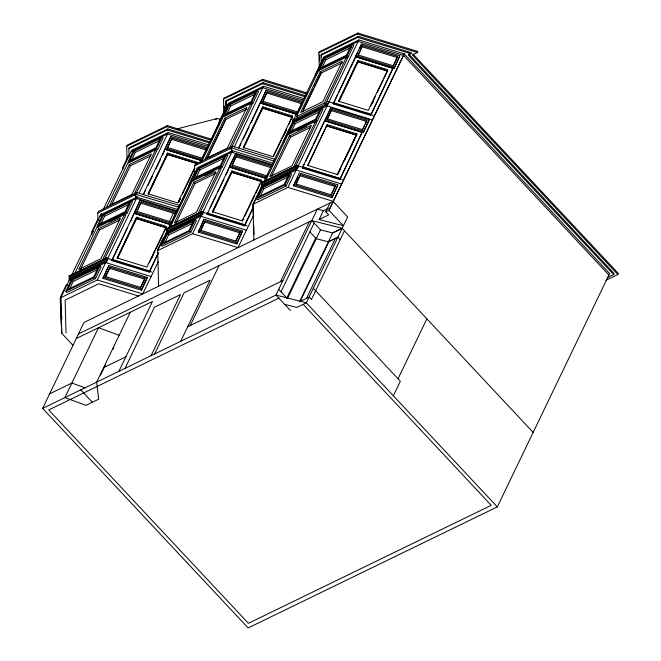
<?xml version="1.0" encoding="UTF-8"?>
<svg xmlns="http://www.w3.org/2000/svg" width="661" height="661" viewBox="0 0 661 661"><rect width="100%" height="100%" fill="white"/><g stroke="black" fill="none" stroke-linecap="round" stroke-linejoin="round"><path stroke-width="0.99" d="M70.157 275.579L69.826 275.786A1.454 0.909 64.1 0 0 70.454 278.116M102.976 278.38L108.768 265.515L147.221 277.356L147.039 278.57L141.437 290.212L102.976 278.38L108.768 265.515M109.709 268.383L109.891 267.168L145.007 277.975L144.825 279.19L109.709 268.383L105.611 276.901M158.086 253.783L149.254 272.142L111.775 260.608L134.084 213.412L170.538 224.715M134.084 213.412L130.804 221.063M176.611 211.586L140.124 200.357L134.522 211.999L134.34 213.214L170.827 224.451M117.344 258.236L136.67 217.238L166.407 226.459L146.841 267.102L117.08 257.947L136.67 217.238M140.124 200.357L134.77 212.321M136.967 211.743L141.247 202.01L176.363 212.817M141.437 290.212L147.221 277.356M201.423 160.549L164.961 149.246L162.565 155.054M201.555 160.59L165.076 149.353L165.258 148.138L170.86 136.496L207.347 147.725M149.254 272.142L158.276 252.568M167.373 154.286L167.555 153.071L197.284 162.284L197.102 163.507L167.373 154.286L148.229 194.061M170.86 136.496L165.076 149.353M167.704 147.882L171.984 138.149L207.1 148.956M198.242 232.094L204.034 219.237L242.488 231.069L236.704 243.934L198.242 232.094L199.969 228.516M204.034 219.237L200.828 226.723M200.87 230.623L205.158 220.89L240.274 231.697L235.985 241.43M253.353 207.496L244.52 225.855L207.033 214.321L229.342 167.134L265.805 178.437M229.342 167.134L226.062 174.785M266.086 178.164L229.607 166.936L229.788 165.721L235.39 154.071L271.878 165.3M212.611 211.958L231.937 170.959L261.665 180.18L242.108 220.824L212.346 211.66L231.937 170.959M235.209 155.285L235.39 154.071M232.234 165.457L236.514 155.723L271.63 166.531M236.704 243.934L242.488 231.069M296.69 114.262L260.227 102.959L251.197 122.566M295.839 113.998L260.335 103.075L266.127 90.21L302.614 101.439M244.52 225.855L253.535 206.282M243.496 147.783L262.822 106.785L292.55 116.006L288.816 124.615M266.127 90.21L260.335 103.075M262.971 101.596L267.251 91.862L302.366 102.67M293.509 185.815L299.293 172.951L337.754 184.791L337.573 186.005L331.962 197.647L293.509 185.815L297.822 176.859M296.136 184.336L300.416 174.603L335.532 185.411L331.252 195.144M302.3 168.043L324.609 120.847L362.054 132.456L339.779 179.577L302.3 168.043L304.514 163.441M324.609 120.847L313.364 145.056M324.865 120.649L330.657 107.793L369.111 119.624L368.929 120.839L363.327 132.489L324.865 120.649L330.046 109.9M307.869 165.671L327.203 124.673L356.932 133.894L350.966 147.122M330.475 109.007L330.657 107.793M327.501 119.178L331.781 109.445L366.896 120.252L365.483 124.02M333.185 103.868L355.494 56.681L392.94 68.29L370.664 115.402L333.185 103.868L337.606 94.672M331.962 197.647L337.754 184.791M355.601 56.788L361.393 43.932L399.847 55.764L394.063 68.628L355.601 56.788L357.328 53.211M339.779 179.577L362.054 132.456M338.754 101.497L358.08 60.506L387.817 69.719L368.251 110.37L338.498 101.207L358.08 60.506M358.229 55.317L362.517 45.584L397.633 56.392L393.345 66.125M363.327 132.489L369.111 119.624M370.664 115.402L392.94 68.29M394.063 68.628L399.847 55.764M231.441 149.551L231.317 150.353L273.315 163.383M135.728 196.053L135.588 196.862L136.761 197.209M218.196 126.21L219.799 119.244L217.395 118.476L176.421 129.069M127.077 159.565L126.714 146.18L127.209 145.156L167.39 125.631L211.85 139.314M97.919 220.146L97.82 212.966L98.679 211.19L136.844 192.648L179.908 205.563M129.077 156.748L128.854 148.651L129.349 147.634L167.787 128.961L210.305 142.049M92.061 234.424L91.986 231.416L97.588 219.766L99.224 220.105M128.325 155.905L122.715 167.555L122.772 169.563M72.85 345.149L61.762 333.293L60.795 297.714L70.529 277.397M71.413 275.563L101.364 213.42M103.579 208.818L131.762 150.254L168.274 132.522L208.859 145.015M65.819 291.327L71.421 279.686L100.009 265.796L101.108 266.978L95.498 278.62L66.918 292.509L65.819 291.327L94.399 277.446L100.009 265.796M98.282 227.343L97.175 226.169L102.786 214.519L131.365 200.638L132.464 201.812L126.862 213.462L123.177 215.246M133.514 150.658L127.912 162.309L156.492 148.419L162.102 136.777L163.201 137.951L157.599 149.601L155.756 150.493M74.701 273.456L96.828 227.483L124.648 214.024L125.747 215.205L104.545 259.269M106.471 207.447L127.705 163.317L155.533 149.849L156.632 151.03L136.306 193.26M72.115 280.214L67.604 289.592L93.705 276.909L98.216 267.54L72.115 280.214L73.214 281.396L69.529 289.064M103.48 215.056L98.968 224.426L125.069 211.743L129.573 202.373L103.48 215.056L104.578 216.23L100.48 224.748M134.208 151.195L129.705 160.565L155.798 147.882L160.309 138.513L134.208 151.195L135.315 152.377L131.622 160.036M98.423 228.731L78.833 269.432L100.951 258.691L120.517 218.039L98.423 228.731L99.53 229.904L80.336 269.705M129.308 164.556L109.718 205.265L131.836 194.516L151.402 153.873L129.308 164.556L130.407 165.737L111.709 204.588M102.554 259.922L124.648 214.024M133.886 194.838L155.533 149.849M97.175 226.169L125.764 212.28L131.365 200.638M126.714 146.18L166.903 126.656L167.39 125.631M135.621 193.243L134.761 195.02L136.794 197.193L100.902 214.635M97.82 212.966L135.992 194.425L136.844 192.648M128.854 148.651L167.291 129.977L167.787 128.961M60.795 297.714L97.307 279.975L137.43 196.606M139.198 192.921L168.274 132.522M106.818 260.451L107.743 259.029L106.644 257.848L69.959 275.67M143.28 194.293L164.961 149.246M111.775 260.608L127.259 228.425M143.544 194.59L145.751 189.996M147.965 185.402L152.394 176.206M155.93 168.844L160.359 159.656M109.891 267.168L105.38 276.538L140.496 287.345L145.007 277.975M141.247 202.01L136.744 211.38L171.86 222.187M171.984 138.149L167.473 147.519L202.588 158.326M263.557 182.304L323.907 56.912L358.84 39.941L404.259 53.921L609.616 273.547L497.312 506.888L248.131 627.95L42.651 408.382L83.988 322.494L333.293 201.374L287.874 187.394L252.94 204.365L253.898 239.951M167.555 153.071L147.965 193.772L177.726 202.935L194.623 167.828M117.476 258.443L136.62 218.667L166.357 227.888M148.361 194.276L167.506 154.492L197.242 163.713M223.905 112.353L223.534 99.142L224.021 98.117L262.657 79.353L307.134 93.027M194.731 173.108L194.516 165.994L195.375 164.217L232.523 146.164L274.893 159.309M225.905 109.743L225.674 101.612L226.169 100.596L263.045 82.675L305.597 95.754M196.4 164.135L197.284 162.284M149.328 262.781L155.104 250.767M155.996 248.924L163.11 234.143M163.994 232.292L166.217 227.673L136.488 218.46M178.429 202.299L180.213 198.606M182.436 193.987L194.879 168.125M152.129 257.443L153.022 255.6M169.48 221.385L173.504 213.024M178.569 202.514L180.346 198.812M163.284 237.778L157.673 249.42L158.607 286.238M194.64 172.612L189.038 184.262L189.087 186.27M225.376 108.751L219.774 120.401L219.824 122.409M166.894 231.4L157.615 250.676L192.566 233.697L232.515 150.691L230.482 148.518L231.333 146.742M168.233 228.615L197.565 167.671L232.515 150.691M200.2 162.185L228.582 103.215L263.532 86.236L304.143 98.72M200.911 161.193L219.031 123.549M168.96 227.938L172.942 219.675M173.826 217.841L180.891 203.15M181.775 201.316L188.402 187.542M203.001 157.475L206.695 149.807M161.094 245.041L166.696 233.399L195.284 219.51L196.383 220.683L190.781 232.333L162.193 246.223L161.094 245.041L189.674 231.152L195.284 219.51M193.557 181.056L192.45 179.883L198.06 168.233L226.64 154.344L227.748 155.525L222.137 167.167L218.452 168.96M228.797 104.372L223.187 116.022L251.775 102.133L257.377 90.483L258.476 91.664L252.874 103.306L251.031 104.207M140.727 287.709L144.412 280.049M170.166 227.078L192.293 181.106L220.113 167.646L221.212 168.819L200.01 212.883M201.489 161.986L223.178 116.931L250.998 103.471L252.097 104.653L231.78 146.874M167.39 233.928L162.887 243.298L188.98 230.623L193.491 221.253L167.39 233.928L168.497 235.109L164.804 242.777M198.754 168.77L194.243 178.139L220.344 165.457L224.856 156.087L198.754 168.77L199.853 169.943L195.755 178.462M229.491 104.909L224.98 114.279L251.081 101.596L255.584 92.226L229.491 104.909L230.59 106.082L226.897 113.75M130.25 312.289L96.622 382.165L98.704 399.178L85.996 405.35L64.885 397.583L98.514 327.707L119.624 335.474M100.546 375.118L105.43 364.979M112.973 349.305L113.857 347.463M193.888 182.345L174.297 223.054L196.416 212.305L215.982 171.662L193.888 182.345L194.995 183.527L175.851 223.302M224.773 118.179L205.183 158.88L227.301 148.138L246.867 107.487L224.773 118.179L225.88 119.352L207.174 158.21M207.438 157.376L225.69 119.443L247.049 109.115M158.26 261.682L142.726 293.955L97.307 279.975M118.856 371.366L152.484 301.482L76.279 338.506M198.027 213.544L220.113 167.646M229.35 148.452L250.998 103.471M223.534 99.142L262.161 80.369L262.657 79.353M192.45 179.883L221.038 165.994L226.64 154.344M125.012 368.375L154.443 307.225L180.486 294.575L151.055 355.717M225.674 101.612L262.557 83.699L263.045 82.675M194.516 165.994L231.672 147.94L232.523 146.164M234.258 147.064L263.532 86.236M202.795 212.85L202.183 214.114L202.968 212.768L201.861 211.586L166.927 228.557A1.454 0.909 64.1 0 0 166.911 230.449M238.547 148.014L260.227 102.959M229.607 166.936L234.349 157.078M207.033 214.321L207.918 212.487M210.132 207.885L215.883 195.929M218.097 191.335L223.848 179.379M239.249 147.395L241.017 143.71M243.231 139.116L248.982 127.16M205.158 220.89L200.647 230.259L235.762 241.067L240.274 231.697M236.514 155.723L232.003 165.093L267.118 175.9L267.945 174.198M267.251 91.862L262.739 101.232L297.855 112.04M262.822 106.785L243.231 147.494L272.993 156.649L292.55 116.006M243.628 147.99L262.772 108.206L292.501 117.418M212.825 212.189L231.97 172.405L261.706 181.61M154.633 353.982L184.064 292.84L210.099 280.19L180.676 341.332M319.263 68.083L318.858 52.83L319.346 51.806L357.956 33.05L417.876 51.492L417.38 52.508L412.373 54.946L617.853 274.505L605.823 280.355M190.219 325.534L219.064 265.615M321.213 63.439L320.998 55.301L321.486 54.285L358.353 36.372L411.382 52.698L410.886 53.715L408.201 55.02L613.681 274.588L607.195 277.736M242.364 221.113L243.702 218.345M244.587 216.494L254.815 195.251M255.708 193.4L260.153 184.163M273.695 156.021L281.255 140.314M282.14 138.471L286.593 129.234M283.61 135.893L286.725 129.424M252.94 204.365L262.21 185.097M258.748 192.855L253.146 204.497L253.494 217.552M284.503 139.339L289.675 128.589M315.239 75.478L320.841 63.828M298.673 110.337L301.135 105.231M256.369 198.754L261.979 187.104L290.559 173.223L291.658 174.397L286.056 186.047L257.468 199.928L256.369 198.754L284.949 184.865L290.559 173.223M288.832 134.77L287.733 133.588L293.335 121.946L321.915 108.057L323.022 109.239L317.412 120.88L313.727 122.673M319.569 70.909L318.462 69.727L324.072 58.085M265.631 180.701L287.758 134.72L315.578 121.26L316.685 122.442L295.475 166.506M297.615 117.699L296.516 116.526L318.643 70.553L346.463 57.094L347.57 58.267L325.476 104.165L324.377 102.992L346.463 57.094M262.665 187.641L258.162 197.011L284.263 184.328L288.766 174.958L262.665 187.641L263.772 188.823L260.079 196.482M294.029 122.483L289.518 131.853L315.619 119.17L320.131 109.8L294.029 122.483L295.128 123.657L291.443 131.324M324.766 58.622L320.255 67.992L346.356 55.309L350.859 45.94L324.766 58.622L325.865 59.796L322.171 67.463M289.361 135.968L269.771 176.677L291.889 165.928L311.447 125.284L289.361 135.968L290.46 137.149L271.621 176.066M320.238 71.793L300.656 112.502L322.775 101.753L342.332 61.109L320.238 71.793L321.345 72.974L302.647 111.825M303.135 110.172L313.38 88.896M314.264 87.045L320.502 74.09M253.551 215.387L238.018 247.66L192.566 233.697M287.733 133.588L316.313 119.707L321.915 108.057M318.462 69.727L347.05 55.846L352.652 44.196L353.751 45.378L348.149 57.02L346.306 57.92M318.858 52.83L357.469 34.066L357.956 33.05M293.492 167.167L315.578 121.26M320.998 55.301L357.865 37.396L358.353 36.372M287.874 187.394L358.84 39.941M359.485 48.732L361.212 45.146M305.399 161.606L312.479 146.891M338.498 92.837L350 68.926M350.884 67.092L355.312 57.895M300.416 174.603L295.913 183.973L331.029 194.78L335.532 185.411M331.781 109.445L327.269 118.815L362.385 129.622L366.896 120.252M362.517 45.584L358.006 54.954L393.121 65.761L397.633 56.392M327.203 124.673L307.613 165.382L337.366 174.537L356.932 133.894M338.928 101.687L358.072 61.911L387.809 71.132M280.421 281.718L309.257 221.799M337.135 174.859L356.254 135.133L326.517 125.912M281.024 291.798L314.115 223.038M337.631 174.834L340.745 168.365M344.298 160.978L350.082 148.965M370.738 106.041L375.184 96.803M377.406 92.185L383.19 80.179M384.074 78.329L387.635 70.942L357.898 61.721M372.242 103.463L373.135 101.612M404.135 53.979L328.914 210.272L343.398 225.748L319.114 219.543L323.369 210.702L328.558 208.182M362.616 129.986L364.665 125.722M319.114 219.543L328.641 214.916L325.741 211.817L329.996 202.977M286.824 297.995L315.661 238.076M404.259 53.921L329.046 210.215L325.741 211.817M78.494 333.904L311.794 220.559L320.494 229.854L287.403 298.615L278.702 289.32M533.154 432.41L342.158 228.318L332.64 232.961L299.549 301.722L309.075 297.095L311.397 299.573L344.488 230.813M300.185 301.416L329.021 241.496L337.903 237.159L340.233 239.654M306.539 298.326L335.375 238.406M398.038 378.77L426.882 318.85M393.353 395.807L400.359 381.248L313.331 288.254M613.681 274.588L614.168 273.563L408.688 54.004M617.853 274.505L618.349 273.489L412.869 53.921M333.276 232.655L342.158 228.318L311.794 220.559M131.06 151.724L167.564 133.985L208.157 146.478M227.88 104.686L262.83 87.706L303.44 100.191M323.196 58.375L358.13 41.403L403.557 55.384L608.905 275.009M135.315 152.377L160.516 140.132M230.59 106.082L255.79 93.845M325.865 59.796L351.065 47.551M215.461 119.418L217.395 118.476M296.516 116.526L324.377 102.992M327.567 101.439L373.184 115.328M293.74 119.591L328.674 102.612M292.823 121.277L327.765 104.298M99.431 216.478L121.938 205.546M123.764 204.654L136.538 198.449L177.512 211.066M196.854 169.15L231.804 152.17L272.415 164.655M292.17 122.839L327.104 105.867L372.407 119.905M104.578 216.23L128.878 204.431M199.853 169.943L224.153 158.136M295.128 123.657L319.428 111.849M109.346 221.972L121.327 216.147M204.621 175.677L213.842 171.199M297.128 130.738L306.349 126.259M262.045 184.229A1.454 0.909 64.1 0 1 262.062 182.345L296.996 165.366L298.103 166.547L297.491 167.811A1.454 0.909 64.1 0 1 296.682 166.514A1.454 0.909 64.1 0 1 296.996 165.366M69.826 275.786L106.338 258.046L151.757 272.026M69.711 277.075L106.347 259.277M166.688 229.962L201.572 213.007M261.814 183.741L296.706 166.795M71.363 277.67L105.909 260.888M167.423 231.003L201.266 214.561M262.557 184.783L296.566 168.258M69.777 276.695A1.454 0.909 64.1 0 0 70.149 278.537L106.826 260.715A1.454 0.909 64.1 0 1 106.694 258.608L107.793 259.79L107.181 261.054L106.826 260.715M167.291 231.614L202.051 214.453A1.454 0.909 64.1 0 1 201.919 212.346L203.018 213.528L202.415 214.792L202.051 214.453M262.425 185.394L297.186 168.233A1.454 0.909 64.1 0 1 297.053 166.126L298.152 167.307L297.541 168.572L297.186 168.233M69.174 280.297L105.686 262.566L151.105 276.546M166.002 233.259L200.944 216.279L246.396 230.251M73.214 281.396L97.514 269.589M168.497 235.109L193.698 222.864M263.772 188.823L288.973 176.578M341.547 184.022L296.252 169.984L261.318 186.956L261.376 188.988M337.92 237.175L328.393 241.802L316.239 238.695L309.86 231.879M49.658 393.832L71.892 383.025L85.327 387.974M103.628 367.607L125.863 356.808M187.683 326.774L282.958 280.487M42.651 408.382L275.951 295.046L317.288 209.149L323.369 210.702M278.851 298.136L48.724 409.944L248.412 623.306L491.239 505.335L303.151 304.357M320.949 73.164L342.514 62.729M130.407 165.737L150.658 155.938M290.319 137.215L310.711 127.35M194.995 183.527L216.164 173.281M99.481 229.929L119.773 220.113M91.986 231.416L93.614 231.747M67.86 285.263L66.224 284.932L60.622 296.574L61.432 326.699M320.494 229.854L332.64 232.961M284.651 304.333L296.797 307.448L306.324 302.812L347.645 216.907L333.169 201.431M135.992 194.425L179.04 207.339M137.744 197.507L178.139 209.62M357.469 34.066L417.38 52.508M357.865 37.396L410.886 53.715M362.327 46.799L397.443 57.606M355.783 55.574L394.245 67.414M262.161 80.369L306.646 94.044M333.367 102.653L370.846 114.188M262.557 83.699L305.101 96.77M331.599 110.66L366.715 121.467M267.069 93.077L302.184 103.893M325.055 119.434L363.509 131.275M260.525 101.86L297.004 113.089M302.482 166.82L339.969 178.363M342.324 179.445L296.905 165.465L261.971 182.436L262.078 186.501M166.903 126.656L211.355 140.339M167.291 129.977L209.818 143.065M300.234 175.818L335.35 186.625M236.332 156.938L270.473 167.448M171.802 139.364L206.918 150.171M293.691 184.601L332.153 196.433M229.788 165.721L266.276 176.95M165.258 148.138L201.745 159.367M207.215 213.106L244.702 224.641M247.049 225.732L201.597 211.768L166.646 228.739L166.762 232.804M204.968 222.104L240.092 232.912M141.066 203.224L175.206 213.734M198.424 230.879L236.886 242.719M134.522 211.999L171.992 223.534M111.957 259.385L149.436 270.927M103.166 277.166L141.619 288.997M138.504 296.004L98.762 283.776L65.142 300.111L66.026 332.913M327.013 125.896L356.75 135.108M262.64 107.999L292.369 117.22M231.672 147.94L274.026 161.086M231.755 172.174L261.483 181.395M347.05 55.846L348.149 57.02M316.313 119.707L317.412 120.88M251.775 102.133L252.874 103.306M284.949 184.865L286.056 186.047M221.038 165.994L222.137 167.167M497.312 506.888L306.324 302.812L275.951 295.046L290.443 310.53M156.492 148.419L157.599 149.601M189.674 231.152L190.781 232.333M125.764 212.28L126.862 213.462M94.399 277.446L95.498 278.62M80.749 389.874L92.35 402.268M60.192 298.004L61.762 333.293M321.486 54.285L321.568 57.333M319.428 54.863L319.594 60.961M292.823 118.319L292.93 122.384M283.817 140.016L283.875 142.032M253.684 224.583L253.956 234.622M226.169 100.596L226.393 108.726M224.253 106.247L224.418 112.345M69.066 275.265L69.207 280.223M61.729 316.107L61.812 319.164M262.252 185.204A1.454 0.909 64.1 0 1 262.12 183.105M107.132 260.294A1.454 0.909 64.1 0 1 106.33 258.996A1.454 0.909 64.1 0 1 106.644 257.848M202.357 214.032A1.454 0.909 64.1 0 1 201.555 212.735A1.454 0.909 64.1 0 1 201.861 211.586M167.117 231.424A1.454 0.909 64.1 0 1 166.853 229.433"/></g></svg>
